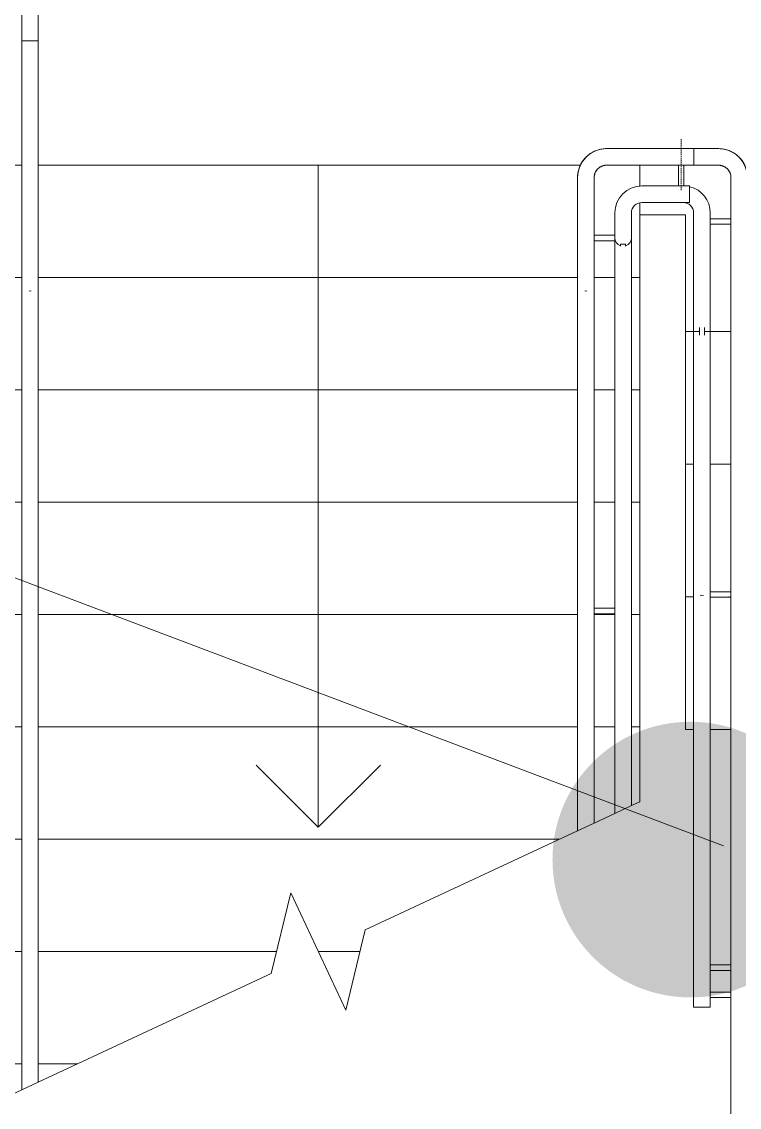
# Model space of a CAD drawing. Header units: millimetres. Extents: x -515342 to 330399, y -224905 to 507333.
# Drawn here: x -288868 to -287138, y -33004 to -30385 of the extents above; entities that cross this region are included whole.
import ezdxf

# ---------------------------------------------------------------- set-up
doc = ezdxf.new("R2010")
doc.units = ezdxf.units.MM
doc.linetypes.add('ADSK_Невидимые', pattern=[5, 3, -2])
doc.layers.get('0').update_dxf_attribs({"lineweight": 0})
for name, color, linetype, lineweight in [('Лестницы', 7, 'Continuous', 0), ('Линии', 7, 'Continuous', 0), ('Ограждение', 7, 'Continuous', 0), ('Стрелки вверх', 7, 'Continuous', 0), ('экспертиза ДУ', 1, 'Continuous', 0)]:
    doc.layers.add(name, color=color, linetype=linetype, lineweight=lineweight)

# ---------------------------------------------------------------- blocks, each defined once
blk = doc.blocks.new('Ограждение - АР_Ограждение_Балясина_D40_900 для 1500-10049730-О_АР_П_1_0_000_План 1 этажа')
at = {"layer": 'Ограждение'}
for p, q in [((-20, 6.7), (-60, 6.7)), ((-60, -6.7), (-20, -6.7))]:
    blk.add_line(p, q, dxfattribs=at)
at = {"layer": 'Ограждение', "flags": 128}
for points in [[(-69.7, 6.7), (-68.6, 6.7), (-67.4, 6.7), (-66.3, 6.7), (-65.1, 6.7), (-63.9, 6.7), (-62.7, 6.7), (-61.5, 6.7), (-60.3, 6.7), (-60, 6.7)], [(-60, -6.7), (-61.2, -6.7), (-62.4, -6.7), (-63.6, -6.7), (-64.8, -6.7), (-66, -6.7), (-67.1, -6.7), (-68.3, -6.7), (-69.4, -6.7)]]:
    blk.add_lwpolyline(points, dxfattribs=at)
blk = doc.blocks.new('Ограждение - АР_Ограждение_Балясина_D40_900 для 1500-10050819-О_АР_П_1_0_000_План 1 этажа')
at = {"layer": 'Ограждение'}
for p, q in [((-20, 6.7), (-60, 6.7)), ((-60, -6.7), (-20, -6.7))]:
    blk.add_line(p, q, dxfattribs=at)
at = {"layer": 'Ограждение', "flags": 128}
for points in [[(-69.7, 6.7), (-68.6, 6.7), (-67.4, 6.7), (-66.3, 6.7), (-65.1, 6.7), (-63.9, 6.7), (-62.7, 6.7), (-61.5, 6.7), (-60.3, 6.7), (-60, 6.7)], [(-60, -6.7), (-61.2, -6.7), (-62.4, -6.7), (-63.6, -6.7), (-64.8, -6.7), (-66, -6.7), (-67.1, -6.7), (-68.3, -6.7), (-69.4, -6.7)]]:
    blk.add_lwpolyline(points, dxfattribs=at)
blk = doc.blocks.new('Ограждение - Для шага 900-10050815-О_АР_П_1_0_000_План 1 этажа')
at = {"layer": 'Ограждение'}
for p, q in [((-6, -435), (-6, -430.1)), ((-6, -435), (6, -435)), ((6, -430.1), (6, -435))]:
    blk.add_line(p, q, dxfattribs=at)
blk = doc.blocks.new('Ограждение - АР_Ограждение_Балясина_D40_900 для 1500-10051409-О_АР_П_1_0_000_План 1 этажа')
at = {"layer": 'Ограждение'}
for p, q in [((-18.9, 6.7), (-60, 6.7)), ((-60, -6.7), (-20, -6.7))]:
    blk.add_line(p, q, dxfattribs=at)
at = {"layer": 'Ограждение', "flags": 128}
for points in [[(-69.7, 6.7), (-68.6, 6.7), (-67.4, 6.7), (-66.3, 6.7), (-65.1, 6.7), (-63.9, 6.7), (-62.7, 6.7), (-61.5, 6.7), (-60.3, 6.7), (-60, 6.7)], [(-60, -6.7), (-61.2, -6.7), (-62.4, -6.7), (-63.6, -6.7), (-64.8, -6.7), (-66, -6.7), (-67.1, -6.7), (-68.3, -6.7), (-69.4, -6.7)]]:
    blk.add_lwpolyline(points, dxfattribs=at)
at = {"layer": 'Ограждение', "lineweight": 18}
for start, end in [(109.0919, 180), (360, 70.9081), (180, 184.6701), (355.3299, 360)]:
    blk.add_arc((0, 0), 20, start, end, dxfattribs=at)
at = {"layer": 'Ограждение'}
blk.add_open_spline([(-18.9, 6.6), (-18.9, 6.6), (-18.9, 6.7), (-18.9, 6.7), (-18.9, 6.6), (-18.9, 6.4), (-19.1, 5.9), (-19.3, 5.1), (-19.6, 4.1), (-19.9, 2.4), (-20, 1), (-20, 0)], degree=3, knots=[0.4444444, 0.4444444, 0.4444444, 0.4444444, 0.4791667, 0.5138889, 0.5486111, 0.5833333, 0.6527778, 0.7222222, 0.7916667, 0.8611111, 1, 1, 1, 1], dxfattribs=at)
blk.add_open_spline([(-20, 0), (-20, -0.5), (-20, -1), (-19.9, -1.5)], degree=3, dxfattribs=at)
blk = doc.blocks.new('Ограждение - Ограждение-9211142-О_АР_П_1_0_000_План 1 этажа')
at = {"extrusion": (0, 0, -1), "zscale": -1}
for name, p, rotation in [('Ограждение - АР_Ограждение_Балясина_D40_900 для 1500-10049730-О_АР_П_1_0_000_План 1 этажа', (-87475, 4797.6), 270), ('Ограждение - АР_Ограждение_Балясина_D40_900 для 1500-10051409-О_АР_П_1_0_000_План 1 этажа', (-87335, 4692.1), 180), ('Ограждение - Для шага 900-10050815-О_АР_П_1_0_000_План 1 этажа', (-87335, 4242.1), 180), ('Ограждение - АР_Ограждение_Балясина_D40_900 для 1500-10050819-О_АР_П_1_0_000_План 1 этажа', (-87335, 3792.1), 180)]:
    blk.add_blockref(name, p, dxfattribs=dict(at, rotation=rotation))
blk = doc.blocks.new('Тип верхнего поручня - Верхний поручень_Внутренний_-9211731-О_АР_П_1_0_000_План 1 этажа')
at = {"layer": 'Ограждение'}
for p, q in [((87450.4, 4817.6), (87380, 4817.6)), ((87495, 4817.6), (87450.4, 4817.6)), ((87495, 4777.6), (87495, 4817.6)), ((87450.4, 4777.6), (87380, 4777.6)), ((87495, 4777.6), (87450.4, 4777.6)), ((87315, 4752.6), (87315, 4693.6)), ((87355, 4752.6), (87355, 4693.6)), ((87315, 4693.6), (87315, 4672.2)), ((87355, 4693.6), (87355, 4672.2)), ((87315, 4672.2), (87315, 3304)), ((87355, 4672.2), (87355, 3322.7)), ((87315, 3304), (87355, 3322.7))]:
    blk.add_line(p, q, dxfattribs=at)
for radius in [65, 25]:
    blk.add_arc((87380, 4752.6), radius, 90, 180, dxfattribs=at)
blk = doc.blocks.new('Тип перил - Перила_Внутренний_-9899141-О_АР_П_1_0_000_План 1 этажа')
at = {"layer": 'Ограждение'}
for p, q in [((87475, 4907.6), (87295, 4907.6)), ((87505.1, 4907.6), (87475, 4907.6)), ((87505.1, 4889.9), (87505.1, 4885.3)), ((87295, 4867.6), (87475, 4867.6)), ((87475, 4867.6), (87505.1, 4867.6)), ((87225, 4837.6), (87225, 4770.2)), ((87265, 4770.2), (87265, 4837.6)), ((87225, 4737), (87225, 4522.1)), ((87265, 4522.1), (87265, 4737))]:
    blk.add_line(p, q, dxfattribs=at)
at = {"layer": 'Ограждение', "flags": 128}
for points in [[(87295, 4907.6), (87292.2, 4907.6), (87289.4, 4907.4), (87286.6, 4907.1), (87283.8, 4906.7), (87281.1, 4906.2), (87278.4, 4905.6), (87275.7, 4904.9), (87273, 4904.1), (87270.3, 4903.1), (87267.7, 4902.1), (87265.2, 4900.9), (87262.7, 4899.7), (87260.2, 4898.4), (87257.8, 4896.9), (87255.5, 4895.4), (87253.2, 4893.8), (87251, 4892), (87248.8, 4890.2), (87246.8, 4888.3), (87244.8, 4886.4), (87242.9, 4884.3), (87241, 4882.2), (87239.3, 4880), (87237.7, 4877.8), (87236.1, 4875.4), (87234.6, 4873), (87233.3, 4870.6), (87232, 4868.1), (87230.8, 4865.6), (87229.8, 4863), (87228.8, 4860.3), (87227.9, 4857.7), (87227.2, 4855), (87226.5, 4852.3), (87226, 4849.5), (87225.6, 4846.7), (87225.3, 4844), (87225.1, 4841.2), (87225, 4838.4), (87225, 4837.6)], [(87265, 4837.6), (87265, 4838.8), (87265.1, 4840), (87265.2, 4841.2), (87265.4, 4842.4), (87265.6, 4843.6), (87265.9, 4844.7), (87266.2, 4845.9), (87266.5, 4847), (87266.9, 4848.2), (87267.4, 4849.3), (87267.9, 4850.4), (87268.4, 4851.5), (87269, 4852.5), (87269.6, 4853.5), (87270.2, 4854.6), (87270.9, 4855.5), (87271.7, 4856.5), (87272.4, 4857.4), (87273.3, 4858.3), (87274.1, 4859.1), (87275, 4860), (87275.9, 4860.7), (87276.8, 4861.5), (87277.8, 4862.2), (87278.8, 4862.9), (87279.8, 4863.5), (87280.9, 4864.1), (87281.9, 4864.6), (87283, 4865.1), (87284.1, 4865.6), (87285.3, 4866), (87286.4, 4866.4), (87287.6, 4866.7), (87288.7, 4866.9), (87289.9, 4867.2), (87291.1, 4867.4), (87292.3, 4867.5), (87293.5, 4867.6), (87294.7, 4867.6), (87295, 4867.6)], [(87225, 4737), (87225, 4739.5), (87225, 4742), (87225, 4744.6), (87225, 4747.2), (87225, 4749.9), (87225, 4752.6), (87225, 4755.3), (87225, 4758.1), (87225, 4760.8), (87225, 4763.6), (87225, 4766.4), (87225, 4769.2), (87225, 4770.2)], [(87265, 4770.2), (87265, 4767.4), (87265, 4764.6), (87265, 4761.9), (87265, 4759.1), (87265, 4756.3), (87265, 4753.6), (87265, 4750.9), (87265, 4748.2), (87265, 4745.6), (87265, 4743), (87265, 4740.4), (87265, 4737.9), (87265, 4737)], [(87247.7, 4563.8), (87245, 4564.2), (87242.3, 4563.8)]]:
    blk.add_lwpolyline(points, dxfattribs=at)
blk = doc.blocks.new('Тип перил - Перила_Внутренний_-V229-О_АР_П_1_0_000_План 1 этажа')
at = {"layer": 'Ограждение'}
for p, q in [((87505.1, 4907.6), (87295, 4907.6)), ((87505.1, 4867.6), (87505.1, 4907.6)), ((87505.1, 4867.6), (87295, 4867.6)), ((87225, 4837.6), (87225, 4770.2)), ((87265, 4837.6), (87265, 4770.2)), ((87225, 4770.2), (87225, 4746.5)), ((87265, 4770.2), (87265, 4746.5)), ((87225, 4746.5), (87225, 3262.1)), ((87265, 4746.5), (87265, 3280.7)), ((87225, 3262.1), (87265, 3280.7))]:
    blk.add_line(p, q, dxfattribs=at)
for radius in [70, 30]:
    blk.add_arc((87295, 4837.6), radius, 90, 180, dxfattribs=at)
blk = doc.blocks.new('Тип перил - Перила_Внутренний_-9899470-О_АР_П_1_0_000_План 1 этажа')
at = {"layer": 'Ограждение'}
for p, q in [((85885, 5167.6), (85885, 4880.2)), ((85903.2, 5167.6), (85907.3, 5167.6)), ((85925, 4880.2), (85925, 5167.6)), ((85885, 4847), (85885, 4522.1)), ((85925, 4522.1), (85925, 4847))]:
    blk.add_line(p, q, dxfattribs=at)
at = {"layer": 'Ограждение', "flags": 128}
for points in [[(85885, 4847), (85885, 4849.5), (85885, 4852), (85885, 4854.6), (85885, 4857.2), (85885, 4859.9), (85885, 4862.6), (85885, 4865.3), (85885, 4868.1), (85885, 4870.8), (85885, 4873.6), (85885, 4876.4), (85885, 4879.2), (85885, 4880.2)], [(85925, 4880.2), (85925, 4877.4), (85925, 4874.6), (85925, 4871.9), (85925, 4869.1), (85925, 4866.3), (85925, 4863.6), (85925, 4860.9), (85925, 4858.2), (85925, 4855.6), (85925, 4853), (85925, 4850.4), (85925, 4847.9), (85925, 4847)], [(85907.7, 4563.8), (85905, 4564.2), (85903.2, 4564)]]:
    blk.add_lwpolyline(points, dxfattribs=at)
blk = doc.blocks.new('Тип перил - АР_Ограждение_Ограничение_Дуга D40_расстояние между поручнями 200-V230-О_АР_П_1_0_000_План 1 этажа')
at = {"layer": 'Ограждение'}
for p, q in [((0, 0), (0, 1.8)), ((0, -2.3), (0, 0))]:
    blk.add_line(p, q, dxfattribs=at)
at = {"layer": 'Ограждение', "flags": 128}
for points in [[(0, 20), (4, 20), (8, 20), (12, 20), (15.9, 20), (19.9, 20), (23.8, 20), (27.6, 20), (31.5, 20), (35.2, 20), (38.9, 20), (42.6, 20), (46.2, 20), (49.7, 20), (53.1, 20), (56.5, 20), (59.7, 20), (62.9, 20), (65.9, 20), (68.9, 20), (71.7, 20), (74.5, 20), (77.1, 20), (79.6, 20), (81.9, 20), (84.1, 20), (86.2, 20), (88.2, 20), (90, 20), (91.7, 20), (93.2, 20), (94.6, 20), (95.8, 20), (96.9, 20), (97.8, 20), (98.5, 20), (99.1, 20), (99.6, 20), (99.9, 20), (100, 20), (100, 20)], [(100, 20), (99.9, 20), (99.7, 20), (99.3, 20), (98.7, 20), (98, 20), (97.1, 20), (96.1, 20), (94.9, 20), (93.6, 20), (92.1, 20), (90.5, 20), (88.7, 20), (86.8, 20), (84.7, 20), (82.5, 20), (80.2, 20), (77.8, 20), (75.2, 20), (72.5, 20), (69.7, 20), (66.7, 20), (63.7, 20), (60.6, 20), (57.4, 20), (54, 20), (50.6, 20), (47.1, 20), (43.6, 20), (39.9, 20), (36.2, 20), (32.5, 20), (28.7, 20), (24.8, 20), (20.9, 20), (17, 20), (13, 20), (9.1, 20), (5.1, 20), (1.1, 20), (0, 20)], [(100, 20), (100.8, 20), (101.6, 19.9), (102.4, 19.9), (103.2, 19.7), (104, 19.6), (104.8, 19.4), (105.5, 19.2), (106.3, 19), (107, 18.7), (107.8, 18.4), (108.5, 18.1), (109.2, 17.7), (109.9, 17.4), (110.6, 16.9), (111.3, 16.5), (111.9, 16), (112.6, 15.6), (113.2, 15), (113.8, 14.5), (114.3, 13.9), (114.9, 13.3), (115.4, 12.7), (115.9, 12.1), (116.4, 11.5), (116.8, 10.8), (117.2, 10.1), (117.6, 9.4), (118, 8.7), (118.3, 8), (118.6, 7.2), (118.9, 6.5), (119.2, 5.7), (119.4, 5), (119.6, 4.2), (119.7, 3.4), (119.8, 2.6), (119.9, 1.8)], [(119.9, 1.8), (120, 1), (120, 0.2), (120, 0)], [(0, -20), (4, -20), (8, -20), (12, -20), (15.9, -20), (19.9, -20), (23.8, -20), (27.6, -20), (31.5, -20), (35.2, -20), (38.9, -20), (42.6, -20), (46.2, -20), (49.7, -20), (53.1, -20), (56.5, -20), (59.7, -20), (62.9, -20), (65.9, -20), (68.9, -20), (71.7, -20), (74.5, -20), (77.1, -20), (79.6, -20), (81.9, -20), (84.1, -20), (86.2, -20), (88.2, -20), (90, -20), (91.7, -20), (93.2, -20), (94.6, -20), (95.8, -20), (96.9, -20), (97.8, -20), (98.5, -20), (99.1, -20), (99.6, -20), (99.9, -20), (100, -20), (100, -20)], [(100, -20), (99.9, -20), (99.7, -20), (99.3, -20), (98.7, -20), (98, -20), (97.1, -20), (96.1, -20), (94.9, -20), (93.6, -20), (92.1, -20), (90.5, -20), (88.7, -20), (86.8, -20), (84.7, -20), (82.5, -20), (80.2, -20), (77.8, -20), (75.2, -20), (72.5, -20), (69.7, -20), (66.7, -20), (63.7, -20), (60.6, -20), (57.4, -20), (54, -20), (50.6, -20), (47.1, -20), (43.6, -20), (39.9, -20), (36.2, -20), (32.5, -20), (28.7, -20), (24.8, -20), (20.9, -20), (17, -20), (13, -20), (9.1, -20), (5.1, -20), (1.1, -20), (0, -20)], [(120, 0), (120, -0.8), (119.9, -1.6), (119.9, -2.4), (119.7, -3.2), (119.6, -4), (119.4, -4.8), (119.2, -5.5), (119, -6.3), (118.7, -7), (118.4, -7.8), (118.1, -8.5), (117.7, -9.2), (117.4, -9.9), (116.9, -10.6), (116.5, -11.3), (116, -11.9), (115.6, -12.6), (115, -13.2), (114.5, -13.8), (113.9, -14.3), (113.3, -14.9), (112.7, -15.4), (112.1, -15.9), (111.5, -16.4), (110.8, -16.8), (110.1, -17.2), (109.4, -17.6), (108.7, -18), (108, -18.3), (107.2, -18.6), (106.5, -18.9), (105.7, -19.2), (105, -19.4), (104.2, -19.6), (103.4, -19.7), (102.6, -19.8), (101.8, -19.9), (101, -20), (100.2, -20), (100, -20)]]:
    blk.add_lwpolyline(points, dxfattribs=at)
blk = doc.blocks.new('Тип перил - Перила_Внутренний_-V231-О_АР_П_1_0_000_План 1 этажа')
at = {"layer": 'Ограждение'}
for p, q in [((85925, 5167.6), (85885, 5167.6)), ((85885, 5167.6), (85885, 4880.2)), ((85925, 5167.6), (85925, 4880.2)), ((85885, 4880.2), (85885, 4856.5)), ((85925, 4880.2), (85925, 4856.5)), ((85885, 4856.5), (85885, 2637.2)), ((85925, 4856.5), (85925, 2655.9)), ((85885, 2637.2), (85925, 2655.9))]:
    blk.add_line(p, q, dxfattribs=at)
blk = doc.blocks.new('Ограждение - АР_Ограждение_Балясина_D40_900 для 1500-V232-О_АР_П_1_0_000_План 1 этажа')
at = {"layer": 'Ограждение'}
for p, q in [((-19.7, 6.7), (-60, 6.7)), ((-60, -6.7), (-19.9, -6.7))]:
    blk.add_line(p, q, dxfattribs=at)
at = {"layer": 'Ограждение', "flags": 128}
for points in [[(-69.7, 6.7), (-68.6, 6.7), (-67.4, 6.7), (-66.3, 6.7), (-65.1, 6.7), (-63.9, 6.7), (-62.7, 6.7), (-61.5, 6.7), (-60.3, 6.7), (-60, 6.7)], [(-60, -6.7), (-61.2, -6.7), (-62.4, -6.7), (-63.6, -6.7), (-64.8, -6.7), (-66, -6.7), (-67.1, -6.7), (-68.3, -6.7), (-69.4, -6.7)]]:
    blk.add_lwpolyline(points, dxfattribs=at)
at = {"layer": 'Ограждение'}
for start, end in [(173.4353, 180), (360, 6.5647), (180, 185.7834), (355.2697, 360)]:
    blk.add_arc((0, 0), 20, start, end, dxfattribs=at)
for points in [[(-19.9, 2.3), (-20, 1.6), (-20, 0.8), (-20, 0)], [(-20, 0), (-20, -0.8), (-20, -1.6), (-19.9, -2.3)]]:
    blk.add_open_spline(points, degree=3, dxfattribs=at)
blk.add_open_spline([(-19.7, 3.6), (-19.7, 3.3), (-19.8, 2.9), (-19.8, 2.5), (-19.9, 2.3)], degree=3, knots=[0.82049978, 0.82049978, 0.82049978, 0.82049978, 0.86111111, 0.88888889, 0.88888889, 0.88888889, 0.88888889], dxfattribs=at)
blk = doc.blocks.new('Ограждение - Для шага 900-10049932-О_АР_П_1_0_000_План 1 этажа')
at = {"layer": 'Ограждение', "lineweight": 18}
for p, q in [((-6, 194.1), (-6, 175.5)), ((6, 175.5), (6, 194.1))]:
    blk.add_line(p, q, dxfattribs=at)
blk = doc.blocks.new('Ограждение - АР_Ограждение_Балясина_D40_900 для 1500-10050838-О_АР_П_1_0_000_План 1 этажа')
at = {"layer": 'Ограждение'}
for p, q in [((-20, 6.7), (-60, 6.7)), ((-60, -6.7), (-20, -6.7))]:
    blk.add_line(p, q, dxfattribs=at)
at = {"layer": 'Ограждение', "flags": 128}
for points in [[(-69.7, 6.7), (-68.6, 6.7), (-67.4, 6.7), (-66.3, 6.7), (-65.1, 6.7), (-63.9, 6.7), (-62.7, 6.7), (-61.5, 6.7), (-60.3, 6.7), (-60, 6.7)], [(-60, -6.7), (-61.2, -6.7), (-62.4, -6.7), (-63.6, -6.7), (-64.8, -6.7), (-66, -6.7), (-67.1, -6.7), (-68.3, -6.7), (-69.4, -6.7)]]:
    blk.add_lwpolyline(points, dxfattribs=at)
blk = doc.blocks.new('Ограждение - АР_Ограждение_Балясина_D40_900 для 1500-10050840-О_АР_П_1_0_000_План 1 этажа')
at = {"layer": 'Ограждение'}
for p, q in [((-20, 6.7), (-60, 6.7)), ((-60, -6.7), (-20, -6.7))]:
    blk.add_line(p, q, dxfattribs=at)
at = {"layer": 'Ограждение', "flags": 128}
for points in [[(-69.7, 6.7), (-68.6, 6.7), (-67.4, 6.7), (-66.3, 6.7), (-65.1, 6.7), (-63.9, 6.7), (-62.7, 6.7), (-61.5, 6.7), (-60.3, 6.7), (-60, 6.7)], [(-60, -6.7), (-61.2, -6.7), (-62.4, -6.7), (-63.6, -6.7), (-64.8, -6.7), (-66, -6.7), (-67.1, -6.7), (-68.3, -6.7), (-69.4, -6.7)]]:
    blk.add_lwpolyline(points, dxfattribs=at)
blk = doc.blocks.new('Ограждение - Ограждение-9901831-О_АР_П_1_0_000_План 1 этажа')
at = {"extrusion": (0, 0, -1), "zscale": -1, "rotation": 270}
blk.add_blockref('Ограждение - АР_Ограждение_Балясина_D40_900 для 1500-10049730-О_АР_П_1_0_000_План 1 этажа', (-87475, 4797.6), dxfattribs=at)
at = {"extrusion": (0, 0, -1), "zscale": -1}
for name, p in [('Ограждение - АР_Ограждение_Балясина_D40_900 для 1500-10049730-О_АР_П_1_0_000_План 1 этажа', (-87525, 4731.9)), ('Ограждение - Для шага 900-10049932-О_АР_П_1_0_000_План 1 этажа', (-87525, 4281.9)), ('Ограждение - АР_Ограждение_Балясина_D40_900 для 1500-10050838-О_АР_П_1_0_000_План 1 этажа', (-87525, 3831.9)), ('Ограждение - АР_Ограждение_Балясина_D40_900 для 1500-10050840-О_АР_П_1_0_000_План 1 этажа', (-87525, 2931.9)), ('Ограждение - АР_Ограждение_Балясина_D40_900 для 1500-V232-О_АР_П_1_0_000_План 1 этажа', (-87525, 2866.3))]:
    blk.add_blockref(name, p, dxfattribs=at)
blk = doc.blocks.new('Тип верхнего поручня - Верхний поручень_Внутренний_-9901892-О_АР_П_1_0_000_План 1 этажа')
at = {"layer": 'Ограждение'}
for p, q in [((87505, 3877.7), (87505, 2883.5)), ((87545, 2883.5), (87545, 3877.7)), ((87505, 2856.5), (87505, 2836.2)), ((87545, 2836.2), (87545, 2856.5)), ((87527.3, 2836.2), (87522.7, 2836.2))]:
    blk.add_line(p, q, dxfattribs=at)
at = {"layer": 'Ограждение', "flags": 128}
for points in [[(87521.1, 3830.3), (87525, 3829.4), (87528.9, 3830.3)], [(87505, 2856.5), (87505, 2859.1), (87505, 2861.7), (87505, 2864.3), (87505, 2866.9), (87505, 2869.4), (87505, 2872), (87505, 2874.5), (87505, 2877), (87505, 2879.4), (87505, 2881.8), (87505, 2883.5)], [(87545, 2883.5), (87545, 2881.1), (87545, 2878.6), (87545, 2876.2), (87545, 2873.7), (87545, 2871.2), (87545, 2868.6), (87545, 2866.1), (87545, 2863.5), (87545, 2860.9), (87545, 2858.3), (87545, 2856.5)]]:
    blk.add_lwpolyline(points, dxfattribs=at)
blk = doc.blocks.new('Тип верхнего поручня - Верхний поручень_Внутренний_-V233-О_АР_П_1_0_000_План 1 этажа')
at = {"layer": 'Ограждение'}
for p, q in [((87505, 4476), (87505, 4752.6)), ((87545, 4476), (87545, 4752.6)), ((87505, 4457.4), (87505, 4476)), ((87505, 2875.2), (87505, 4457.4)), ((87545, 4457.4), (87545, 4476)), ((87545, 2875.2), (87545, 4457.4)), ((87505, 2856.5), (87505, 2875.2)), ((87505, 2836.2), (87505, 2856.5)), ((87545, 2856.5), (87545, 2875.2)), ((87545, 2836.2), (87545, 2856.5)), ((87505, 2836.2), (87545, 2836.2))]:
    blk.add_line(p, q, dxfattribs=at)
for radius, start, end in [(65, 360, 76.1538), (25, 0, 90)]:
    blk.add_arc((87480, 4752.6), radius, start, end, dxfattribs=at)
blk = doc.blocks.new('Тип перил - Перила_Внутренний_-9901905-О_АР_П_1_0_000_План 1 этажа')
at = {"layer": 'Ограждение'}
for p, q in [((87565, 4907.6), (87505.1, 4907.6)), ((87505.1, 4867.6), (87565, 4867.6)), ((87595, 4837.6), (87595, 4477.1)), ((87635, 4477.1), (87635, 4837.6)), ((87595, 4464.7), (87595, 2884.4)), ((87635, 2884.4), (87635, 4464.7)), ((87595, 2855.4), (87595, 2566.3)), ((87635, 2566.3), (87635, 2855.4))]:
    blk.add_line(p, q, dxfattribs=at)
at = {"layer": 'Ограждение', "flags": 128}
for points in [[(87635, 4837.6), (87634.9, 4840.4), (87634.8, 4843.2), (87634.5, 4846), (87634.1, 4848.8), (87633.6, 4851.5), (87633, 4854.3), (87632.3, 4857), (87631.4, 4859.6), (87630.5, 4862.3), (87629.5, 4864.9), (87628.3, 4867.4), (87627.1, 4869.9), (87625.7, 4872.4), (87624.3, 4874.8), (87622.8, 4877.1), (87621.1, 4879.4), (87619.4, 4881.6), (87617.6, 4883.8), (87615.7, 4885.8), (87613.8, 4887.8), (87611.7, 4889.7), (87609.6, 4891.6), (87607.4, 4893.3), (87605.1, 4895), (87602.8, 4896.5), (87600.4, 4898), (87598, 4899.3), (87595.5, 4900.6), (87593, 4901.8), (87590.4, 4902.9), (87587.7, 4903.8), (87585.1, 4904.7), (87582.4, 4905.4), (87579.6, 4906.1), (87576.9, 4906.6), (87574.1, 4907), (87571.3, 4907.3), (87568.6, 4907.5), (87565.8, 4907.6), (87565, 4907.6)], [(87565, 4867.6), (87566.2, 4867.6), (87567.4, 4867.5), (87568.6, 4867.4), (87569.8, 4867.2), (87571, 4867), (87572.1, 4866.8), (87573.3, 4866.4), (87574.4, 4866.1), (87575.6, 4865.7), (87576.7, 4865.2), (87577.8, 4864.8), (87578.9, 4864.2), (87579.9, 4863.6), (87580.9, 4863), (87581.9, 4862.4), (87582.9, 4861.7), (87583.9, 4860.9), (87584.8, 4860.2), (87585.7, 4859.4), (87586.5, 4858.5), (87587.3, 4857.6), (87588.1, 4856.7), (87588.9, 4855.8), (87589.6, 4854.8), (87590.2, 4853.8), (87590.9, 4852.8), (87591.5, 4851.8), (87592, 4850.7), (87592.5, 4849.6), (87593, 4848.5), (87593.4, 4847.4), (87593.7, 4846.2), (87594.1, 4845.1), (87594.3, 4843.9), (87594.6, 4842.7), (87594.7, 4841.5), (87594.9, 4840.3), (87595, 4839.1), (87595, 4837.9), (87595, 4837.6)], [(87595, 4477.1), (87595, 4475.9), (87595, 4474.7), (87595, 4473.5), (87595, 4472.4), (87595, 4471.2), (87595, 4470), (87595, 4468.8), (87595, 4467.7), (87595, 4466.6), (87595, 4465.4), (87595, 4464.7)], [(87635, 4464.7), (87635, 4465.8), (87635, 4466.9), (87635, 4468.1), (87635, 4469.2), (87635, 4470.4), (87635, 4471.5), (87635, 4472.7), (87635, 4473.9), (87635, 4475.1), (87635, 4476.3), (87635, 4477.1)], [(87595, 2855.4), (87595, 2858.2), (87595, 2861), (87595, 2863.8), (87595, 2866.6), (87595, 2869.3), (87595, 2872.1), (87595, 2874.8), (87595, 2877.5), (87595, 2880.1), (87595, 2882.7), (87595, 2884.4)], [(87635, 2884.4), (87635, 2881.9), (87635, 2879.3), (87635, 2876.6), (87635, 2873.9), (87635, 2871.2), (87635, 2868.5), (87635, 2865.7), (87635, 2862.9), (87635, 2860.1), (87635, 2857.3), (87635, 2855.4)], [(87595, 2566.3), (87595, 2562.3), (87595, 2558.3), (87595, 2554.3), (87595, 2550.4), (87595, 2546.4), (87595, 2542.5), (87595, 2538.6), (87595, 2534.8), (87595, 2531.1), (87595, 2527.3), (87595, 2523.7), (87595, 2520.1), (87595, 2516.6), (87595, 2513.2), (87595, 2509.8), (87595, 2506.6), (87595, 2503.4), (87595, 2500.3), (87595, 2497.4), (87595, 2494.5), (87595, 2491.8), (87595, 2489.2), (87595, 2486.7), (87595, 2484.4), (87595, 2482.1), (87595, 2480), (87595, 2478.1), (87595, 2476.3), (87595, 2474.6), (87595, 2473.1), (87595, 2471.7), (87595, 2470.5), (87595, 2469.4), (87595, 2468.5), (87595, 2467.7), (87595, 2467.1), (87595, 2466.7), (87595, 2466.4), (87595, 2466.3), (87595, 2466.3)], [(87595, 2466.3), (87595, 2466.4), (87595, 2466.6), (87595, 2467), (87595, 2467.6), (87595, 2468.3), (87595, 2469.1), (87595, 2470.2), (87595, 2471.4), (87595, 2472.7), (87595, 2474.2), (87595, 2475.8), (87595, 2477.6), (87595, 2479.5), (87595, 2481.6), (87595, 2483.7), (87595, 2486.1), (87595, 2488.5), (87595, 2491.1), (87595, 2493.8), (87595, 2496.6), (87595, 2499.5), (87595, 2502.6), (87595, 2505.7), (87595, 2508.9), (87595, 2512.3), (87595, 2515.7), (87595, 2519.1), (87595, 2522.7), (87595, 2526.3), (87595, 2530), (87595, 2533.8), (87595, 2537.6), (87595, 2541.5), (87595, 2545.4), (87595, 2549.3), (87595, 2553.2), (87595, 2557.2), (87595, 2561.2), (87595, 2565.2), (87595, 2566.3)], [(87635, 2566.3), (87635, 2562.3), (87635, 2558.3), (87635, 2554.3), (87635, 2550.4), (87635, 2546.4), (87635, 2542.5), (87635, 2538.6), (87635, 2534.8), (87635, 2531.1), (87635, 2527.3), (87635, 2523.7), (87635, 2520.1), (87635, 2516.6), (87635, 2513.2), (87635, 2509.8), (87635, 2506.6), (87635, 2503.4), (87635, 2500.3), (87635, 2497.4), (87635, 2494.5), (87635, 2491.8), (87635, 2489.2), (87635, 2486.7), (87635, 2484.4), (87635, 2482.1), (87635, 2480), (87635, 2478.1), (87635, 2476.3), (87635, 2474.6), (87635, 2473.1), (87635, 2471.7), (87635, 2470.5), (87635, 2469.4), (87635, 2468.5), (87635, 2467.7), (87635, 2467.1), (87635, 2466.7), (87635, 2466.4), (87635, 2466.3), (87635, 2466.3)], [(87635, 2466.3), (87635, 2466.4), (87635, 2466.6), (87635, 2467), (87635, 2467.6), (87635, 2468.3), (87635, 2469.1), (87635, 2470.2), (87635, 2471.4), (87635, 2472.7), (87635, 2474.2), (87635, 2475.8), (87635, 2477.6), (87635, 2479.5), (87635, 2481.6), (87635, 2483.7), (87635, 2486.1), (87635, 2488.5), (87635, 2491.1), (87635, 2493.8), (87635, 2496.6), (87635, 2499.5), (87635, 2502.6), (87635, 2505.7), (87635, 2508.9), (87635, 2512.3), (87635, 2515.7), (87635, 2519.1), (87635, 2522.7), (87635, 2526.3), (87635, 2530), (87635, 2533.8), (87635, 2537.6), (87635, 2541.5), (87635, 2545.4), (87635, 2549.3), (87635, 2553.2), (87635, 2557.2), (87635, 2561.2), (87635, 2565.2), (87635, 2566.3)], [(87635, 2466.3), (87635, 2465.5), (87634.9, 2464.7), (87634.9, 2463.9), (87634.7, 2463.1), (87634.6, 2462.3), (87634.4, 2461.5), (87634.2, 2460.8), (87634, 2460), (87633.7, 2459.2), (87633.4, 2458.5), (87633.1, 2457.8), (87632.7, 2457), (87632.4, 2456.3), (87631.9, 2455.7), (87631.5, 2455), (87631, 2454.3), (87630.6, 2453.7), (87630, 2453.1), (87629.5, 2452.5), (87628.9, 2451.9), (87628.3, 2451.4), (87627.7, 2450.9), (87627.1, 2450.4), (87626.5, 2449.9), (87625.8, 2449.5), (87625.1, 2449), (87624.4, 2448.6), (87623.7, 2448.3), (87623, 2447.9), (87622.2, 2447.6), (87621.5, 2447.4), (87620.7, 2447.1), (87620, 2446.9), (87619.2, 2446.7), (87618.4, 2446.6), (87617.6, 2446.5), (87616.8, 2446.4), (87616, 2446.3), (87615.2, 2446.3), (87614.4, 2446.3), (87613.6, 2446.3), (87612.8, 2446.4), (87612, 2446.5), (87611.2, 2446.6), (87610.5, 2446.8), (87609.7, 2447), (87608.9, 2447.2), (87608.2, 2447.5), (87607.4, 2447.8), (87606.7, 2448.1), (87606, 2448.4), (87605.3, 2448.8), (87604.6, 2449.2), (87603.9, 2449.7), (87603.2, 2450.1), (87602.6, 2450.6), (87602, 2451.1), (87601.4, 2451.6), (87600.8, 2452.2), (87600.3, 2452.8), (87599.7, 2453.4), (87599.2, 2454), (87598.7, 2454.6), (87598.3, 2455.3), (87597.9, 2456), (87597.5, 2456.7), (87597.1, 2457.4), (87596.8, 2458.1), (87596.4, 2458.8), (87596.2, 2459.6), (87595.9, 2460.3), (87595.7, 2461.1), (87595.5, 2461.9), (87595.3, 2462.7), (87595.2, 2463.5), (87595.1, 2464.3), (87595, 2465.1), (87595, 2465.9), (87595, 2466.3)]]:
    blk.add_lwpolyline(points, dxfattribs=at)
blk = doc.blocks.new('Тип перил - Перила_Внутренний_-V234-О_АР_П_1_0_000_План 1 этажа')
at = {"layer": 'Ограждение'}
for p, q in [((87565, 4907.6), (87505.1, 4907.6)), ((87565, 4867.6), (87505.1, 4867.6)), ((87595, 4477.1), (87595, 4837.6)), ((87635, 4477.1), (87635, 4837.6)), ((87595, 4456.4), (87595, 4477.1)), ((87595, 2876.2), (87595, 4456.4)), ((87635, 4456.4), (87635, 4477.1)), ((87635, 2876.2), (87635, 4456.4)), ((87595, 2855.4), (87595, 2876.2)), ((87595, 2566.3), (87595, 2855.4)), ((87635, 2855.4), (87635, 2876.2)), ((87635, 2566.3), (87635, 2855.4)), ((87595, 2446.3), (87595, 2566.3)), ((87635, 2446.3), (87635, 2566.3)), ((87595, 2479.2), (87595, 2446.3)), ((87635, 2479.2), (87635, 2446.3)), ((87635, 2446.3), (87595, 2446.3)), ((87595, 2446.3), (87635, 2446.3))]:
    blk.add_line(p, q, dxfattribs=at)
for radius in [70, 30]:
    blk.add_arc((87565, 4837.6), radius, 0, 90, dxfattribs=at)

msp = doc.modelspace()

# ---------------------------------------------------------------- hatches: boundary and pattern name
at = {"layer": 'экспертиза ДУ', "lineweight": 0}
h = msp.add_hatch(color=5, dxfattribs=at)
edge = h.paths.add_edge_path()
edge.add_arc((-287255.9489, -32405.9793), 332.544, 0, 360)

# ---------------------------------------------------------------- linework, layer by layer
at = {"layer": 'Лестницы'}
for p, q in [((-288868.1427, -30730.9182), (-288928.1427, -30730.9182)), ((-288868.1427, -30730.9182), (-288928.1427, -30730.9182)), ((-287520.8589, -30730.9182), (-288828.3221, -30730.9182)), ((-287520.8589, -30730.9182), (-288828.3221, -30730.9182)), ((-287378.1427, -30730.9182), (-287378.1427, -30781.9127)), ((-287378.1427, -30822.2579), (-287378.1427, -31001.9182)), ((-287378.1427, -30850.9182), (-287268.1427, -30850.9182)), ((-287268.1427, -30850.9182), (-287268.1427, -31132.2469)), ((-288868.1427, -31001.9182), (-288928.1427, -31001.9182)), ((-288868.1427, -31001.9182), (-288928.1427, -31001.9182)), ((-287528.1427, -31001.9182), (-288828.1427, -31001.9182)), ((-287528.1427, -31001.9182), (-288828.1427, -31001.9182)), ((-287438.1427, -31001.9182), (-287488.1427, -31001.9182)), ((-287438.1427, -31001.9182), (-287488.1427, -31001.9182)), ((-287378.1427, -31001.9182), (-287398.1427, -31001.9182)), ((-287378.1427, -31001.9182), (-287398.1427, -31001.9182)), ((-287378.1427, -31001.9182), (-287378.1427, -31272.9182)), ((-287268.1427, -31132.2469), (-287234.1427, -31132.2469)), ((-287268.1427, -31452.2469), (-287268.1427, -31132.2469)), ((-287268.1427, -31132.2469), (-287234.1427, -31132.2469)), ((-287222.1427, -31132.2469), (-287157.7705, -31132.2469)), ((-287222.1427, -31132.2469), (-287157.7705, -31132.2469)), ((-288868.1427, -31272.9182), (-288928.1427, -31272.9182)), ((-288868.1427, -31272.9182), (-288928.1427, -31272.9182)), ((-287528.1427, -31272.9182), (-288828.1427, -31272.9182)), ((-287528.1427, -31272.9182), (-288828.1427, -31272.9182)), ((-287438.1427, -31272.9182), (-287488.1427, -31272.9182)), ((-287438.1427, -31272.9182), (-287488.1427, -31272.9182)), ((-287378.1427, -31272.9182), (-287398.1427, -31272.9182)), ((-287378.1427, -31272.9182), (-287398.1427, -31272.9182)), ((-287378.1427, -31272.9182), (-287378.1427, -31543.9182)), ((-287268.1427, -31772.2469), (-287268.1427, -31452.2469)), ((-287268.1427, -31452.2469), (-287248.1427, -31452.2469)), ((-287268.1427, -31452.2469), (-287248.1427, -31452.2469)), ((-287208.1427, -31452.2469), (-287158.1427, -31452.2469)), ((-287208.1427, -31452.2469), (-287158.1427, -31452.2469)), ((-288868.1427, -31543.9182), (-288928.1427, -31543.9182)), ((-288868.1427, -31543.9182), (-288928.1427, -31543.9182)), ((-287528.1427, -31543.9182), (-288828.1427, -31543.9182)), ((-287528.1427, -31543.9182), (-288828.1427, -31543.9182)), ((-287438.1427, -31543.9182), (-287488.1427, -31543.9182)), ((-287438.1427, -31543.9182), (-287488.1427, -31543.9182)), ((-287378.1427, -31543.9182), (-287398.1427, -31543.9182)), ((-287378.1427, -31543.9182), (-287398.1427, -31543.9182)), ((-287378.1427, -31543.9182), (-287378.1427, -31814.9182)), ((-287268.1427, -32092.2469), (-287268.1427, -31772.2469)), ((-287268.1427, -31772.2469), (-287248.1427, -31772.2469)), ((-287268.1427, -31772.2469), (-287248.1427, -31772.2469)), ((-287163.603, -31772.2469), (-287162.2741, -31772.2469)), ((-287163.603, -31772.2469), (-287162.2741, -31772.2469)), ((-288868.1427, -31814.9182), (-288928.1427, -31814.9182)), ((-288868.1427, -31814.9182), (-288928.1427, -31814.9182)), ((-287528.1427, -31814.9182), (-288828.1427, -31814.9182)), ((-287528.1427, -31814.9182), (-288828.1427, -31814.9182)), ((-287438.1427, -31814.9182), (-287488.1427, -31814.9182)), ((-287438.1427, -31814.9182), (-287488.1427, -31814.9182)), ((-287378.1427, -31814.9182), (-287398.1427, -31814.9182)), ((-287378.1427, -31814.9182), (-287398.1427, -31814.9182)), ((-287378.1427, -31814.9182), (-287378.1427, -32085.9182)), ((-288868.1427, -32085.9182), (-288928.1427, -32085.9182)), ((-288868.1427, -32085.9182), (-288928.1427, -32085.9182)), ((-287528.1427, -32085.9182), (-288828.1427, -32085.9182)), ((-287528.1427, -32085.9182), (-288828.1427, -32085.9182)), ((-287438.1427, -32085.9182), (-287488.1427, -32085.9182)), ((-287438.1427, -32085.9182), (-287488.1427, -32085.9182)), ((-287378.1427, -32085.9182), (-287398.1427, -32085.9182)), ((-287378.1427, -32085.9182), (-287398.1427, -32085.9182)), ((-287378.1427, -32085.9182), (-287378.1427, -32266.5297)), ((-287268.1427, -32092.2469), (-287248.1427, -32092.2469)), ((-287268.1427, -32092.2469), (-287248.1427, -32092.2469)), ((-287208.1427, -32092.2469), (-287158.1427, -32092.2469)), ((-287208.1427, -32092.2469), (-287158.1427, -32092.2469)), ((-287398.1427, -32275.8559), (-287378.1427, -32266.5297)), ((-287488.1427, -32317.8236), (-287438.1427, -32294.5082)), ((-288039.8542, -32575.0909), (-287528.1427, -32336.4759)), ((-288868.1427, -32356.9182), (-288928.1427, -32356.9182)), ((-288868.1427, -32356.9182), (-288928.1427, -32356.9182)), ((-287571.9813, -32356.9182), (-288828.1427, -32356.9182)), ((-287571.9813, -32356.9182), (-288828.1427, -32356.9182)), ((-288266.4311, -32680.7454), (-288219.1768, -32486.3076)), ((-288219.1768, -32486.3076), (-288087.1086, -32769.5287)), ((-288087.1086, -32769.5287), (-288039.8542, -32575.0909)), ((-288868.1427, -32627.9182), (-288928.1427, -32627.9182)), ((-288868.1427, -32627.9182), (-288928.1427, -32627.9182)), ((-288253.5925, -32627.9182), (-288828.1427, -32627.9182)), ((-288253.5925, -32627.9182), (-288828.1427, -32627.9182)), ((-288052.6928, -32627.9182), (-288153.1427, -32627.9182)), ((-288052.6928, -32627.9182), (-288153.1427, -32627.9182)), ((-288828.1427, -32942.6758), (-288266.4311, -32680.7454)), ((-288868.1427, -32898.9182), (-288928.1427, -32898.9182)), ((-288868.1427, -32898.9182), (-288928.1427, -32898.9182)), ((-288734.304, -32898.9182), (-288828.1427, -32898.9182)), ((-288734.304, -32898.9182), (-288828.1427, -32898.9182)), ((-288928.1427, -32989.3066), (-288868.1427, -32961.3281))]:
    msp.add_line(p, q, dxfattribs=at)
at = {"layer": 'Линии', "linetype": 'ADSK_Невидимые'}
msp.add_line((-287278.1427, -30790.9182), (-287278.1427, -30665.9182), dxfattribs=at)
at = {"layer": 'Стрелки вверх'}
for p, q in [((-288153.1427, -30730.9182), (-288153.1427, -31001.9182)), ((-288153.1427, -31001.9182), (-288153.1427, -31272.9182)), ((-288153.1427, -31272.9182), (-288153.1427, -31543.9182)), ((-288153.1427, -31543.9182), (-288153.1427, -31814.9182)), ((-288153.1427, -31814.9182), (-288153.1427, -32085.9182)), ((-288153.1427, -32085.9182), (-288153.1427, -32327.9182)), ((-288153.1427, -32327.9182), (-288303.1427, -32177.9182)), ((-288153.1427, -32327.9182), (-288003.1427, -32177.9182))]:
    msp.add_line(p, q, dxfattribs=at)
at = {"layer": 'экспертиза ДУ'}
msp.add_lwpolyline([(-287176.361, -32372.9313), (-451777.9117, 29956.5807)], dxfattribs=at)

# ---------------------------------------------------------------- block references
at = {"layer": 'Ограждение', "rotation": 90}
msp.add_blockref('Тип перил - АР_Ограждение_Ограничение_Дуга D40_расстояние между поручнями 200-V230-О_АР_П_1_0_000_План 1 этажа', (-288848.1427, -30430.9182), dxfattribs=at)
at = {"layer": 'Ограждение'}
for name in ['Тип перил - Перила_Внутренний_-9899470-О_АР_П_1_0_000_План 1 этажа', 'Тип перил - Перила_Внутренний_-V231-О_АР_П_1_0_000_План 1 этажа', 'Тип перил - Перила_Внутренний_-9899141-О_АР_П_1_0_000_План 1 этажа', 'Тип перил - Перила_Внутренний_-V229-О_АР_П_1_0_000_План 1 этажа', 'Тип перил - Перила_Внутренний_-9901905-О_АР_П_1_0_000_План 1 этажа', 'Тип перил - Перила_Внутренний_-V234-О_АР_П_1_0_000_План 1 этажа', 'Ограждение - Ограждение-9211142-О_АР_П_1_0_000_План 1 этажа', 'Ограждение - Ограждение-9901831-О_АР_П_1_0_000_План 1 этажа', 'Тип верхнего поручня - Верхний поручень_Внутренний_-9211731-О_АР_П_1_0_000_План 1 этажа', 'Тип верхнего поручня - Верхний поручень_Внутренний_-V233-О_АР_П_1_0_000_План 1 этажа', 'Тип верхнего поручня - Верхний поручень_Внутренний_-9901892-О_АР_П_1_0_000_План 1 этажа']:
    msp.add_blockref(name, (-374753.1427, -35598.5295), dxfattribs=at)

doc.saveas('drawing.dxf')
